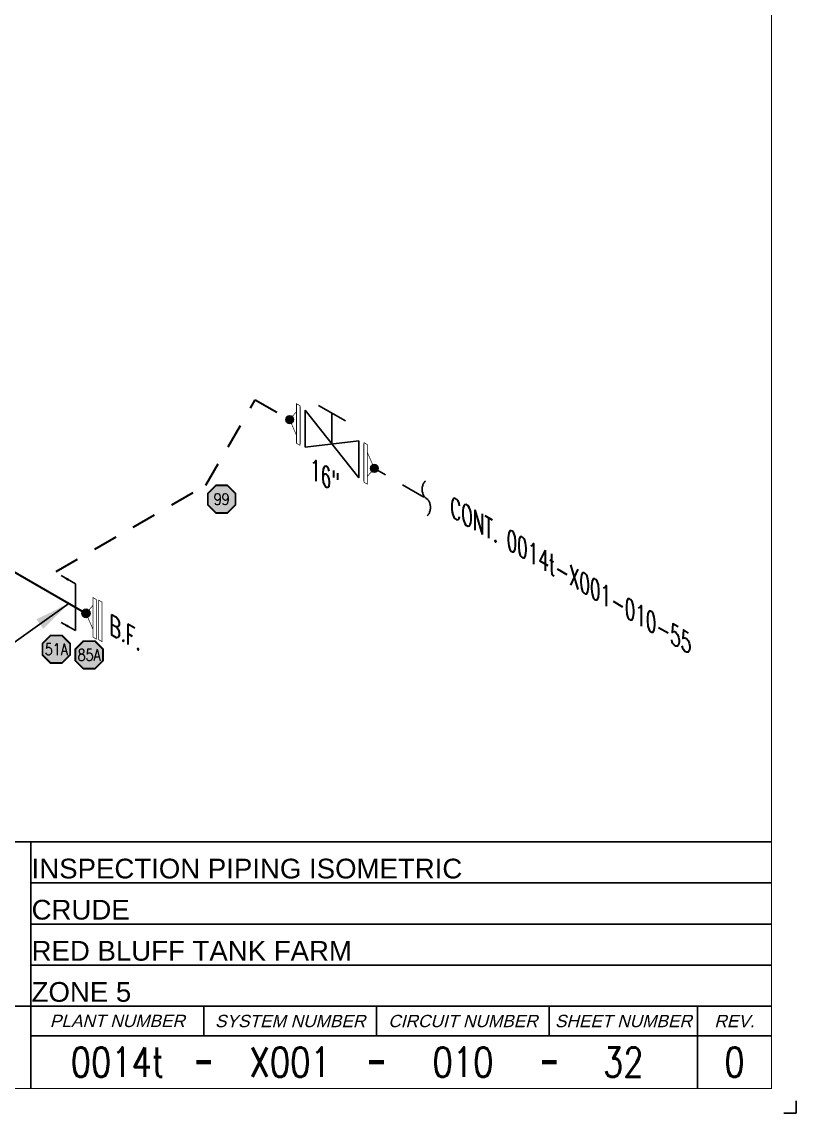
# Model space of a CAD drawing. Header units: inches. Extents: x 0 to 17.2, y 0 to 11.2.
# Drawn here: x 13.33 to 17.25, y 0 to 5.53 of the extents above; entities that cross this region are included whole.
import ezdxf
from ezdxf.enums import TextEntityAlignment as Align

# ---------------------------------------------------------------- set-up
doc = ezdxf.new("R2010")
doc.units = ezdxf.units.IN
doc.header["$MEASUREMENT"] = 0
doc.linetypes.add('HIDDEN2', pattern=[0.1875, 0.125, -0.0625])
for name, color, linetype in [('3', 1, 'Continuous'), ('BORDER', 3, 'Continuous'), ('BORDERTEXT', 7, 'Continuous'), ('COMP', 1, 'Continuous'), ('Continuation', 7, 'Continuous'), ('DL', 20, 'Continuous'), ('FITTINGS', 4, 'Continuous'), ('PART_PCML', 7, 'Continuous'), ('PART_SelectedCML_UT', 132, 'Continuous'), ('PIPE-ANNO', 150, 'HIDDEN2'), ('TEXT', 7, 'Continuous'), ('UNAS.PIPE', 251, 'Continuous'), ('Welds', 7, 'Continuous')]:
    doc.layers.add(name, color=color, linetype=linetype)
doc.layers.add('PIPE', color=7, linetype='Continuous', lineweight=30)
doc.styles.add('FEASStandard', font='arial.ttf')
doc.styles.add('PART_Standard', font='romans', dxfattribs={"width": 0.8, "height": 0.09})
doc.styles.add('Richmond', font='arial.ttf')
doc.styles.add('SIMPLEX', font='ROMANS')
doc.styles.get("Standard").update_dxf_attribs({"font": 'arial.ttf'})
doc.dimstyles.new('Richmond', dxfattribs={"dimtxt": 0.18, "dimasz": 0.18, "dimexe": 0.18, "dimexo": 0.0625, "dimgap": 0.09, "dimtad": 0, "dimtih": 1, "dimtoh": 1, "dimdec": 4, "dimzin": 0, "dimdsep": 46, "dimtxsty": 'Richmond', "dimcen": 0.09, "dimadec": 0, "dimazin": 0, "dimtfac": 1, "dimtdec": 4, "dimtofl": 0, "dimtmove": 0, "dimatfit": 3, "dimfxl": 1, "dimtolj": 1, "dimtzin": 0, "dimarcsym": 0})
doc.dimstyles.get("Standard").update_dxf_attribs({"dimtxt": 0.18, "dimasz": 0.18, "dimexe": 0.18, "dimexo": 0.0625, "dimgap": 0.09, "dimtad": 0, "dimtih": 1, "dimtoh": 1, "dimdec": 4, "dimzin": 0, "dimdsep": 46, "dimtxsty": 'Standard', "dimcen": 0.09, "dimadec": 0, "dimazin": 0, "dimtfac": 1, "dimtdec": 4, "dimtofl": 0, "dimtmove": 0, "dimatfit": 3, "dimfxl": 1, "dimtolj": 1, "dimtzin": 0, "dimarcsym": 0})

# ---------------------------------------------------------------- blocks, each defined once
blk = doc.blocks.new('Border')
at = {"layer": 'BORDER'}
for p, q in [((13.5, 1.2917), (17.25, 1.2917)), ((13.5, 1.0833), (17.25, 1.0833)), ((13.5, 0.875), (17.25, 0.875)), ((14.375, 0.6667), (14.375, 0.5173)), ((15.25, 0.6667), (15.25, 0.5173)), ((16.125, 0.6667), (16.125, 0.5173)), ((16.875, 0.6667), (16.875, 0.25)), ((13.5, 0.5173), (17.25, 0.5173))]:
    blk.add_line(p, q, dxfattribs=at)
at = {"layer": 'BORDER', "const_width": 0.005}
blk.add_lwpolyline([(0.25, 0.25), (17.25, 0.25), (17.25, 11.25), (0.25, 11.25)], close=True, dxfattribs=at)
at = {"layer": 'BORDER', "const_width": 0.00833}
for points in [[(17.25, 1.5), (0.25, 1.5)], [(13.5, 0.25), (13.5, 1.5)], [(13.225, 0.6667), (17.25, 0.6667)]]:
    blk.add_lwpolyline(points, dxfattribs=at)
at = {"layer": 'BORDERTEXT'}
blk.add_line((16.113, 0.3836), (16.125, 0.3836), dxfattribs=at)
at = {"layer": 'BORDERTEXT', "const_width": 0.0208}
for points in [[(14.3375, 0.3836), (14.4125, 0.3836)], [(15.2125, 0.3836), (15.2875, 0.3836)], [(16.0875, 0.3836), (16.1625, 0.3836)]]:
    blk.add_lwpolyline(points, dxfattribs=at)
at = {"layer": 'BORDERTEXT', "style": 'FEASStandard', "oblique": 15}
for s, p in [('PLANT NUMBER', (13.9375, 0.592)), ('SYSTEM NUMBER', (14.8125, 0.592)), ('CIRCUIT NUMBER', (15.6875, 0.592)), ('SHEET NUMBER', (16.5, 0.592)), ('REV.', (17.0625, 0.592))]:
    blk.add_text(s, height=0.0625, dxfattribs=at).set_placement(p, align=Align.MIDDLE)
blk = doc.blocks.new('BORDER TEXT')
at = {"layer": 'BORDERTEXT'}
for tag, p, height, style in [('API_PIPE_CLASS', (5.4645, 1.2542), 0.08, 'Richmond'), ('MATERIAL1', (12.263, 1.2111), 0.08, 'Richmond'), ('CVX_PIPE_SPEC', (5.4619, 1.0932), 0.08, 'Richmond'), ('P&ID_#1', (0.25, 1.0831), 0.0625, 'FEASStandard'), ('LINE_#1', (1.4866, 1.0831), 0.0625, 'FEASStandard'), ('MATERIAL2', (12.263, 1.0395), 0.08, 'Richmond'), ('OP_TEMP', (5.1687, 0.9325), 0.08, 'Richmond'), ('P&ID_#2', (0.25, 0.9224), 0.0625, 'FEASStandard'), ('LINE_#2', (1.4866, 0.9224), 0.0625, 'FEASStandard'), ('MATERIAL3', (12.263, 0.868), 0.08, 'Richmond'), ('FROM', (5.0146, 0.7718), 0.08, 'Richmond'), ('P&ID_#3', (0.25, 0.7617), 0.0625, 'FEASStandard'), ('LINE_#3', (1.4866, 0.7617), 0.0625, 'FEASStandard'), ('MATERIAL4', (12.263, 0.6965), 0.08, 'Richmond'), ('P&ID_#4', (0.25, 0.601), 0.0625, 'FEASStandard'), ('TO', (4.8543, 0.6112), 0.08, 'Richmond'), ('LINE_#4', (1.4866, 0.601), 0.0625, 'FEASStandard'), ('MATERIAL5', (12.263, 0.5249), 0.08, 'Richmond'), ('P&ID_#5', (0.25, 0.4403), 0.0625, 'FEASStandard'), ('LINE_#5', (1.4866, 0.4403), 0.0625, 'FEASStandard'), ('MISC', (4.9789, 0.4506), 0.08, 'Richmond'), ('INSULATION', (12.9278, 0.4142), 0.0625, 'FEASStandard'), ('P&ID_#6', (0.25, 0.2796), 0.0625, 'FEASStandard'), ('LINE_#6', (1.4866, 0.2796), 0.0625, 'FEASStandard'), ('PWHT', (12.9278, 0.2806), 0.0625, 'FEASStandard')]:
    blk.add_attdef(tag, p, '', height=height, dxfattribs=dict(at, style=style))
at = {"layer": 'BORDERTEXT', "style": 'FEASStandard'}
for tag, p in [('DR.BY', (11.075, 0.5625)), ('DR.BY_DATE', (11.95, 0.5625)), ('CHK_BY', (11.075, 0.3542)), ('CHK._BY_DATE', (11.95, 0.3542))]:
    blk.add_attdef(tag, text='', height=0.1, dxfattribs=at).set_placement(p, align=Align.MIDDLE_CENTER)
at = {"layer": 'BORDERTEXT', "style": 'PART_Standard', "width": 0.8}
for tag, p in [('PLANT_NUMBER', (13.9375, 0.3836)), ('SYSTEM_NUMBER', (14.8125, 0.3836)), ('CIRCUIT_NUMBER', (15.6875, 0.3836)), ('SHEET_NUMBER', (16.5, 0.3836)), ('REVISION', (17.0625, 0.3836))]:
    blk.add_attdef(tag, text='', height=0.15, dxfattribs=at).set_placement(p, align=Align.MIDDLE_CENTER)
blk = doc.blocks.new('Plant Info')
at = {"layer": 'BORDERTEXT', "style": 'FEASStandard'}
for tag, p in [('DWG_TYPE', (-0.6333, -0.0756)), ('SYSTEM_NAME', (-0.6333, -0.284)), ('PLANT_NAME', (-0.6333, -0.4923)), ('ZONE', (-0.6333, -0.7006))]:
    blk.add_attdef(tag, p, '', height=0.1, dxfattribs=at)
blk = doc.blocks.new('1_Text_330')
at = {"layer": 'TEXT', "style": 'PART_Standard', "oblique": 330, "width": 0.8}
blk.add_attdef('3/4"', (0, 0), '', height=0.09, rotation=330, dxfattribs=at)
blk = doc.blocks.new('AM9A04')
at = {"linetype": 'Continuous', "const_width": 0.01}
blk.add_lwpolyline([(0, -0.289), (0, 0.289), (-0.05, 0.318), (-0.05, -0.26)], close=True, dxfattribs=at)
at = {"const_width": 0.01}
blk.add_lwpolyline([(-0.05, -0.144), (-0.15, 0.087), (-0.05, 0.202)], dxfattribs=at)
blk = doc.blocks.new('A09')
at = {"layer": 'Welds'}
h = blk.add_hatch(color=256, dxfattribs=at)
h.dxf.hatch_style = 1
h.paths.add_polyline_path([(-0.03, 0, 1), (0.03, 0, 1)])
blk.add_circle((0, 0), 0.03, dxfattribs=at)
blk = doc.blocks.new('3_VALVE_FLANGE_GATE_30')
at = {"color": 0, "linetype": 'ByBlock', "lineweight": -2}
blk.add_wipeout([(-0.1624, -0.1875), (-0.1353, -0.1719), (0, 0), (0.1353, -0.0156), (0.1624, 0), (0.1624, 0.1875), (0.1353, 0.1719), (0, 0), (-0.1353, 0.0156), (-0.1624, 0)], dxfattribs=at)
for p, q in [((0.1353, 0.1719), (-0.1353, -0.1719)), ((0.0677, 0.1953), (-0.0677, 0.1172)), ((0.1353, 0.1719), (0.1353, -0.0156)), ((0.1624, 0.1875), (0.1624, 0)), ((0, 0), (0, 0.1563)), ((-0.1624, 0), (-0.1624, -0.1875)), ((-0.1353, 0.0156), (-0.1353, -0.1719)), ((0.1353, -0.0156), (-0.1353, 0.0156))]:
    blk.add_line(p, q, dxfattribs=at)
blk = doc.blocks.new('*U82')
blk.add_wipeout([(0.052, -0.03), (0.0173, -0.07), (0.0173, -0.1101), (0, -0.1001), (0, 0.1001), (0.0173, 0.0901), (0.0173, 0.05)]).dxf.layer = 'COMP'
at = {"layer": '3', "xscale": 0.65, "yscale": 0.65, "zscale": 0.65}
blk.add_blockref('A09', (0.052, -0.03), dxfattribs=at)
at = {"layer": 'COMP', "xscale": 0.3466300616258731, "yscale": 0.3466300616258731, "zscale": 0.3466300616258731, "rotation": 180}
blk.add_blockref('AM9A04', (0, 0), dxfattribs=at)
blk = doc.blocks.new('1_BREAK-PIPE_PIPE_00')
at = {"color": 0, "linetype": 'ByBlock', "lineweight": -2}
for centre, major_axis in [((-0.03, 0.092), (0, -0.101)), ((0.03, -0.092), (0, 0.101))]:
    blk.add_ellipse(centre, major_axis=major_axis, ratio=0.711978, start_param=0.427466, end_param=3.141593, dxfattribs=at)
blk = doc.blocks.new('1_Tilde_00')
at = {"layer": 'PIPE-ANNO', "xscale": -0.5000000000000001, "yscale": 0.5, "zscale": 0.5}
blk.add_blockref('1_BREAK-PIPE_PIPE_00', (0, 0), dxfattribs=at)
blk = doc.blocks.new('1_Cont_330')
at = {"layer": 'Continuation', "style": 'PART_Standard', "oblique": 330, "width": 0.8}
blk.add_attdef('CONT.', (0, 0), '', height=0.09, rotation=330, dxfattribs=at)
blk = doc.blocks.new('PART_PCML')
blk.add_hatch(color=0).paths.add_polyline_path([(-0.0699, -0.029), (-0.029, -0.0699), (0.029, -0.0699), (0.0699, -0.029), (0.0699, 0.029), (0.029, 0.0699), (-0.029, 0.0699), (-0.0699, 0.029)])
at = {"color": 7, "const_width": 0.009}
blk.add_lwpolyline([(-0.0699, 0.029), (-0.029, 0.0699), (0.029, 0.0699), (0.0699, 0.029), (0.0699, -0.029), (0.029, -0.0699), (-0.029, -0.0699), (-0.0699, -0.029), (-0.0699, 0.029), (-0.029, 0.0699)], dxfattribs=at)
at = {"color": 18, "true_color": 0x000000}
blk.add_lwpolyline([(-0.029, 0.0699), (-0.0699, 0.029), (-0.0699, -0.029), (-0.029, -0.0699), (0.029, -0.0699), (0.0699, -0.029), (0.0699, 0.029), (0.029, 0.0699)], close=True, dxfattribs=at)
at = {"color": 7, "true_color": 0xffffff, "style": 'SIMPLEX', "width": 0.8, "flags": 1}
for tag, p in [('CIRCUIT', (-0.0939, 0.0889)), ('DM', (-0.0527, -0.1332)), ('TYPE', (-0.0749, -0.2043))]:
    blk.add_attdef(tag, p, '', height=0.0586, dxfattribs=at)
at = {"color": 7, "true_color": 0xffffff, "style": 'SIMPLEX', "width": 0.8}
blk.add_attdef('DMDISP', text='', height=0.0586, dxfattribs=at).set_placement((0, 0), align=Align.MIDDLE_CENTER)
blk = doc.blocks.new('*U86')
at = {"color": 20, "linetype": 'ByBlock', "ltscale": 0.7}
blk.add_line((-0.0541, 0.1498), (-0.0541, -0.0873), dxfattribs=at)
for points in [[(-0.1257, 0.1911), (-0.0541, 0.1498)], [(-0.1257, -0.0459), (-0.0541, -0.0873)]]:
    blk.add_leader(points, dimstyle='Richmond', override={"dimasz": 0.04, "dimgap": 0.09, "dimtad": 0}, dxfattribs=at)

msp = doc.modelspace()

# ---------------------------------------------------------------- linework, layer by layer
for p, q in [((17.25, 0), (17.25, 0.0625)), ((17.1875, 0), (17.25, 0))]:
    msp.add_line(p, q)
at = {"layer": 'COMP', "linetype": 'Continuous', "const_width": 0.00347}
msp.add_lwpolyline([(13.7176, 2.5995), (13.7176, 2.3994), (13.7349, 2.3894), (13.7349, 2.5895)], close=True, dxfattribs=at)
at = {"layer": 'PIPE'}
msp.add_line((2.1575, 9.17), (13.654, 2.5325), dxfattribs=at)
at = {"layer": 'PIPE', "linetype": 'HIDDEN2'}
for p, q in [((14.261, 3.1821), (14.511, 3.6151)), ((14.511, 3.6151), (15.0617, 3.2971)), ((13.5032, 2.7446), (14.261, 3.1821))]:
    msp.add_line(p, q, dxfattribs=at)
at = {"layer": 'UNAS.PIPE', "linetype": 'HIDDEN2'}
msp.add_line((15.0617, 3.2971), (15.377, 3.1151), dxfattribs=at)

# ---------------------------------------------------------------- block references
msp.add_blockref('1_Tilde_00', (15.377, 3.1151))
at = {"layer": 'BORDER'}
msp.add_blockref('Border', (-0.125, -0.125), dxfattribs=at)
at = {"layer": 'BORDERTEXT'}
msp.add_blockref('Plant Info', (14.0116, 1.265), dxfattribs=at).add_auto_attribs({'DWG_TYPE': 'INSPECTION PIPING ISOMETRIC', 'SYSTEM_NAME': 'CRUDE', 'PLANT_NAME': 'RED BLUFF TANK FARM', 'ZONE': 'ZONE 5'})
ref = msp.add_blockref('BORDER TEXT', (-0.125, -0.125), dxfattribs=at)
ref.add_attrib('REVISION', '0', dxfattribs={"height": 0.15, "style": 'PART_Standard', "width": 0.8}).set_placement((16.9375, 0.2586), align=Align.MIDDLE_CENTER)
ref.add_attrib('SHEET_NUMBER', '32', dxfattribs={"height": 0.15, "style": 'PART_Standard', "width": 0.8}).set_placement((16.375, 0.2586), align=Align.MIDDLE_CENTER)
ref.add_attrib('CIRCUIT_NUMBER', '010', dxfattribs={"height": 0.15, "style": 'PART_Standard', "width": 0.8}).set_placement((15.5625, 0.2586), align=Align.MIDDLE_CENTER)
ref.add_attrib('SYSTEM_NUMBER', 'X001', dxfattribs={"height": 0.15, "style": 'PART_Standard', "width": 0.8}).set_placement((14.6875, 0.2586), align=Align.MIDDLE_CENTER)
ref.add_attrib('PLANT_NUMBER', '0014t', dxfattribs={"height": 0.15, "style": 'PART_Standard', "width": 0.8}).set_placement((13.8125, 0.2586), align=Align.MIDDLE_CENTER)
at = {"layer": 'COMP', "xscale": 0.3466300616258731, "yscale": 0.3466300616258731, "zscale": 0.3466300616258731}
msp.add_blockref('AM9A04', (13.706, 2.5025), dxfattribs=at)
at = {"layer": 'Continuation'}
msp.add_blockref('1_Cont_330', (15.4975, 3.0264), dxfattribs=at).add_auto_attribs({'CONT.': 'CONT. 0014t-X001-010-55'})
at = {"layer": 'DL'}
msp.add_blockref('*U86', (13.654, 2.5325), dxfattribs=at)
at = {"layer": 'PART_PCML', "color": 118}
msp.add_blockref('PART_PCML', (14.3407, 3.1112), dxfattribs=at).add_auto_attribs({'DMDISP': '99'})
at = {"layer": 'PART_PCML', "color": 96}
msp.add_blockref('PART_PCML', (13.5031, 2.3508), dxfattribs=at).add_auto_attribs({'DMDISP': '51A'})
at = {"layer": 'PART_PCML', "color": 13}
msp.add_blockref('PART_PCML', (13.6698, 2.322), dxfattribs=at).add_auto_attribs({'DMDISP': '85A'})
at = {"layer": 'TEXT'}
msp.add_blockref('1_Text_330', (13.7728, 2.4293), dxfattribs=at).add_auto_attribs({'3/4"': 'B.F.'})
at = {"layer": 'Welds', "xscale": -0.7, "yscale": 0.7, "zscale": 0.7, "rotation": 180}
msp.add_blockref('A09', (13.654, 2.5325), dxfattribs=at)

# ---------------------------------------------------------------- leaders
at = {"layer": 'PART_SelectedCML_UT'}
msp.add_leader([(13.5664, 2.5831), (12.9687, 2.1557)], dimstyle='Standard', dxfattribs=at)

# ---------------------------------------------------------------- next in the draw order: block references
at = {"layer": 'FITTINGS', "xscale": -1}
msp.add_blockref('3_VALVE_FLANGE_GATE_30', (14.8994, 3.3909), dxfattribs=at)

# ---------------------------------------------------------------- next in the draw order: block references
at = {"layer": 'COMP', "ltscale": 0.65, "rotation": 180}
msp.add_blockref('*U82', (14.737, 3.4846), dxfattribs=at)
at = {"layer": 'TEXT'}
msp.add_blockref('1_Text_330', (14.7887, 3.2201), dxfattribs=at).add_auto_attribs({'3/4"': '16"'})

# ---------------------------------------------------------------- next in the draw order: wipeouts: each hides what was drawn before it
msp.add_wipeout([(15.1137, 3.2671), (15.0791, 3.2271), (15.0791, 3.1871), (15.0617, 3.1971), (15.0617, 3.3972), (15.0791, 3.3872), (15.0791, 3.3472)]).dxf.layer = 'UNAS.PIPE'

# ---------------------------------------------------------------- next in the draw order: hatches: boundary and pattern name
at = {"layer": 'UNAS.PIPE'}
h = msp.add_hatch(color=256, dxfattribs=at)
h.dxf.hatch_style = 1
h.paths.add_polyline_path([(15.1332, 3.2671, 1), (15.0942, 3.2671, 1)])

# ---------------------------------------------------------------- next in the draw order: linework, layer by layer
msp.add_circle((15.1137, 3.2671), 0.0195, dxfattribs=at)

# ---------------------------------------------------------------- next in the draw order: block references
at = {"layer": 'UNAS.PIPE', "xscale": 0.3466300616258731, "yscale": 0.3466300616258731, "zscale": 0.3466300616258731, "rotation": 180}
msp.add_blockref('AM9A04', (15.0617, 3.2971), dxfattribs=at)

doc.saveas('drawing.dxf')
